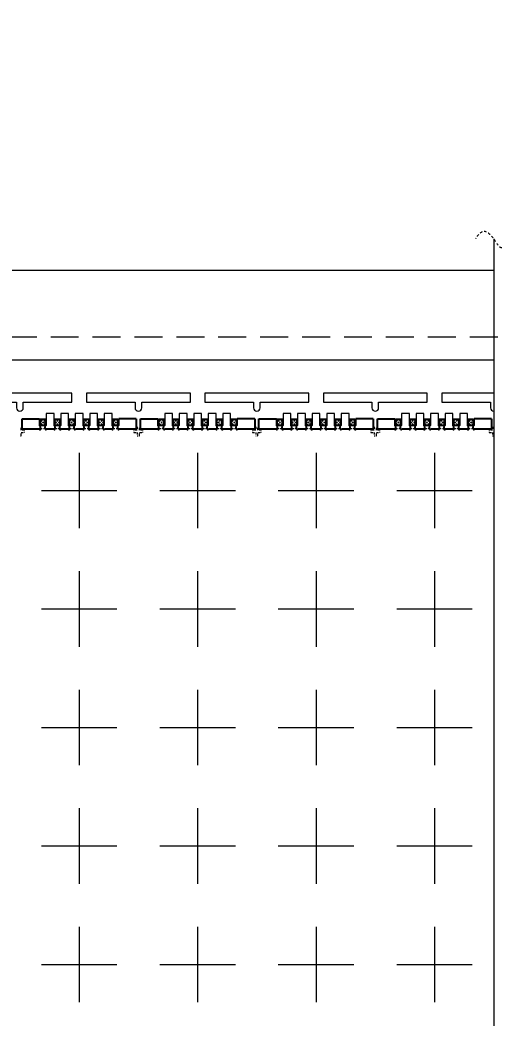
# Model space of a CAD drawing. Extents: x 2505 to 2922, y -308 to -10.
# Drawn here: x 2656.03 to 2677.24, y -107.79 to -63.16 of the extents above; entities that cross this region are included whole.
import ezdxf

# ---------------------------------------------------------------- set-up
doc = ezdxf.new("R2010")
doc.units = 0
doc.header["$LTSCALE"] = 5
doc.header["$MEASUREMENT"] = 0
for name, pattern in [('CENTER', [2, 1.25, -0.25, 0.25, -0.25]), ('HIDDEN', [0.375, 0.25, -0.125]), ('HIDDEN2', [4.7625, 3.175, -1.5875])]:
    doc.linetypes.add(name, pattern=pattern)
doc.layers.get('0').update_dxf_attribs({"linetype": 'CONTINUOUS'})
for name, color, linetype in [('1', 7, 'CONTINUOUS'), ('1D', 4, 'CONTINUOUS'), ('PLATING', 3, 'CONTINUOUS'), ('中心线', 1, 'CENTER')]:
    doc.layers.add(name, color=color, linetype=linetype)

msp = doc.modelspace()

# ---------------------------------------------------------------- hatches: boundary and pattern name
at = {"layer": 'PLATING', "lineweight": -3}
h = msp.add_hatch(dxfattribs=at)
h.set_pattern_fill('CROSS', color=3, scale=0.1)
h.set_pattern_definition([(315, (166.32963, -128.79987), (-0.070710678, -0.070710678), [0.05, -0.05]), (225, (166.36498, -128.79987), (-0.070710678, 0.070710678), [0.05, -0.05])])
h.paths.add_polyline_path([(2658.229, -81.0245), (2658.229, -81.2745), (2658.479, -81.2745), (2658.479, -81.0245)])
h.paths.add_polyline_path([(2657.579, -81.0245), (2657.579, -81.2745), (2657.829, -81.2745), (2657.829, -81.0245)])
h.paths.add_polyline_path([(2659.529, -81.0245), (2659.529, -81.2745), (2659.779, -81.2745), (2659.779, -81.0245)])
h.paths.add_polyline_path([(2656.929, -81.0245), (2656.929, -81.2745), (2657.179, -81.2745), (2657.179, -81.0245)])
h.paths.add_polyline_path([(2660.179, -81.0245), (2660.179, -81.2745), (2660.429, -81.2745), (2660.429, -81.0245)])
h.paths.add_polyline_path([(2658.879, -81.0245), (2658.879, -81.2745), (2659.129, -81.2745), (2659.129, -81.0245)])
h = msp.add_hatch(dxfattribs=at)
h.set_pattern_fill('CROSS', color=3, scale=0.1)
h.set_pattern_definition([(315, (171.62963, -128.79987), (-0.070710678, -0.070710678), [0.05, -0.05]), (225, (171.66498, -128.79987), (-0.070710678, 0.070710678), [0.05, -0.05])])
h.paths.add_polyline_path([(2663.529, -81.0245), (2663.529, -81.2745), (2663.779, -81.2745), (2663.779, -81.0245)])
h.paths.add_polyline_path([(2662.879, -81.0245), (2662.879, -81.2745), (2663.129, -81.2745), (2663.129, -81.0245)])
h.paths.add_polyline_path([(2664.829, -81.0245), (2664.829, -81.2745), (2665.079, -81.2745), (2665.079, -81.0245)])
h.paths.add_polyline_path([(2662.229, -81.0245), (2662.229, -81.2745), (2662.479, -81.2745), (2662.479, -81.0245)])
h.paths.add_polyline_path([(2665.479, -81.0245), (2665.479, -81.2745), (2665.729, -81.2745), (2665.729, -81.0245)])
h.paths.add_polyline_path([(2664.179, -81.0245), (2664.179, -81.2745), (2664.429, -81.2745), (2664.429, -81.0245)])
h = msp.add_hatch(dxfattribs=at)
h.set_pattern_fill('CROSS', color=3, scale=0.1)
h.set_pattern_definition([(315, (176.92963, -128.79987), (-0.070710678, -0.070710678), [0.05, -0.05]), (225, (176.96498, -128.79987), (-0.070710678, 0.070710678), [0.05, -0.05])])
h.paths.add_polyline_path([(2668.829, -81.0245), (2668.829, -81.2745), (2669.079, -81.2745), (2669.079, -81.0245)])
h.paths.add_polyline_path([(2668.179, -81.0245), (2668.179, -81.2745), (2668.429, -81.2745), (2668.429, -81.0245)])
h.paths.add_polyline_path([(2670.129, -81.0245), (2670.129, -81.2745), (2670.379, -81.2745), (2670.379, -81.0245)])
h.paths.add_polyline_path([(2667.529, -81.0245), (2667.529, -81.2745), (2667.779, -81.2745), (2667.779, -81.0245)])
h.paths.add_polyline_path([(2670.779, -81.0245), (2670.779, -81.2745), (2671.029, -81.2745), (2671.029, -81.0245)])
h.paths.add_polyline_path([(2669.479, -81.0245), (2669.479, -81.2745), (2669.729, -81.2745), (2669.729, -81.0245)])
h = msp.add_hatch(dxfattribs=at)
h.set_pattern_fill('CROSS', color=3, scale=0.1)
h.set_pattern_definition([(315, (182.22963, -128.79987), (-0.070710678, -0.070710678), [0.05, -0.05]), (225, (182.26498, -128.79987), (-0.070710678, 0.070710678), [0.05, -0.05])])
h.paths.add_polyline_path([(2674.129, -81.0245), (2674.129, -81.2745), (2674.379, -81.2745), (2674.379, -81.0245)])
h.paths.add_polyline_path([(2673.479, -81.0245), (2673.479, -81.2745), (2673.729, -81.2745), (2673.729, -81.0245)])
h.paths.add_polyline_path([(2675.429, -81.0245), (2675.429, -81.2745), (2675.679, -81.2745), (2675.679, -81.0245)])
h.paths.add_polyline_path([(2672.829, -81.0245), (2672.829, -81.2745), (2673.079, -81.2745), (2673.079, -81.0245)])
h.paths.add_polyline_path([(2676.079, -81.0245), (2676.079, -81.2745), (2676.329, -81.2745), (2676.329, -81.0245)])
h.paths.add_polyline_path([(2674.779, -81.0245), (2674.779, -81.2745), (2675.029, -81.2745), (2675.029, -81.0245)])

# ---------------------------------------------------------------- linework, layer by layer
at = {"color": 6, "lineweight": 0}
msp.add_line((2677.229, -72.9422, -0.0325), (2677.229, -154.1903, -0.0325), dxfattribs=at)
for p, q in [((2656.124, -80.9995, -0.0325), (2656.904, -80.9995, -0.0325)), ((2661.234, -80.9995, -0.0325), (2660.454, -80.9995, -0.0325)), ((2661.424, -80.9995, -0.0325), (2662.204, -80.9995, -0.0325)), ((2666.534, -80.9995, -0.0325), (2665.754, -80.9995, -0.0325)), ((2666.724, -80.9995, -0.0325), (2667.504, -80.9995, -0.0325)), ((2671.834, -80.9995, -0.0325), (2671.054, -80.9995, -0.0325)), ((2672.024, -80.9995, -0.0325), (2672.804, -80.9995, -0.0325)), ((2677.134, -80.9995, -0.0325), (2676.354, -80.9995, -0.0325)), ((2656.949, -81.4545, -0.0325), (2656.949, -81.3495, -0.0325)), ((2657.159, -81.4545, -0.0325), (2657.159, -81.3495, -0.0325)), ((2657.599, -81.4545, -0.0325), (2657.599, -81.3495, -0.0325)), ((2657.809, -81.4545, -0.0325), (2657.809, -81.3495, -0.0325)), ((2658.249, -81.4545, -0.0325), (2658.249, -81.3495, -0.0325)), ((2658.459, -81.4545, -0.0325), (2658.459, -81.3495, -0.0325)), ((2658.899, -81.4545, -0.0325), (2658.899, -81.3495, -0.0325)), ((2659.109, -81.4545, -0.0325), (2659.109, -81.3495, -0.0325)), ((2659.549, -81.4545, -0.0325), (2659.549, -81.3495, -0.0325)), ((2659.759, -81.4545, -0.0325), (2659.759, -81.3495, -0.0325)), ((2660.199, -81.4545, -0.0325), (2660.199, -81.3495, -0.0325)), ((2660.409, -81.4545, -0.0325), (2660.409, -81.3495, -0.0325)), ((2662.249, -81.4545, -0.0325), (2662.249, -81.3495, -0.0325)), ((2662.459, -81.4545, -0.0325), (2662.459, -81.3495, -0.0325)), ((2662.899, -81.4545, -0.0325), (2662.899, -81.3495, -0.0325)), ((2663.109, -81.4545, -0.0325), (2663.109, -81.3495, -0.0325)), ((2663.549, -81.4545, -0.0325), (2663.549, -81.3495, -0.0325)), ((2663.759, -81.4545, -0.0325), (2663.759, -81.3495, -0.0325)), ((2664.199, -81.4545, -0.0325), (2664.199, -81.3495, -0.0325)), ((2664.409, -81.4545, -0.0325), (2664.409, -81.3495, -0.0325)), ((2664.849, -81.4545, -0.0325), (2664.849, -81.3495, -0.0325)), ((2665.059, -81.4545, -0.0325), (2665.059, -81.3495, -0.0325)), ((2665.499, -81.4545, -0.0325), (2665.499, -81.3495, -0.0325)), ((2665.709, -81.4545, -0.0325), (2665.709, -81.3495, -0.0325)), ((2667.549, -81.4545, -0.0325), (2667.549, -81.3495, -0.0325)), ((2667.759, -81.4545, -0.0325), (2667.759, -81.3495, -0.0325)), ((2668.199, -81.4545, -0.0325), (2668.199, -81.3495, -0.0325)), ((2668.409, -81.4545, -0.0325), (2668.409, -81.3495, -0.0325)), ((2668.849, -81.4545, -0.0325), (2668.849, -81.3495, -0.0325)), ((2669.059, -81.4545, -0.0325), (2669.059, -81.3495, -0.0325)), ((2669.499, -81.4545, -0.0325), (2669.499, -81.3495, -0.0325)), ((2669.709, -81.4545, -0.0325), (2669.709, -81.3495, -0.0325)), ((2670.149, -81.4545, -0.0325), (2670.149, -81.3495, -0.0325)), ((2670.359, -81.4545, -0.0325), (2670.359, -81.3495, -0.0325)), ((2670.799, -81.4545, -0.0325), (2670.799, -81.3495, -0.0325)), ((2671.009, -81.4545, -0.0325), (2671.009, -81.3495, -0.0325)), ((2672.849, -81.4545, -0.0325), (2672.849, -81.3495, -0.0325)), ((2673.059, -81.4545, -0.0325), (2673.059, -81.3495, -0.0325)), ((2673.499, -81.4545, -0.0325), (2673.499, -81.3495, -0.0325)), ((2673.709, -81.4545, -0.0325), (2673.709, -81.3495, -0.0325)), ((2674.149, -81.4545, -0.0325), (2674.149, -81.3495, -0.0325)), ((2674.359, -81.4545, -0.0325), (2674.359, -81.3495, -0.0325)), ((2674.799, -81.4545, -0.0325), (2674.799, -81.3495, -0.0325)), ((2675.009, -81.4545, -0.0325), (2675.009, -81.3495, -0.0325)), ((2675.449, -81.4545, -0.0325), (2675.449, -81.3495, -0.0325)), ((2675.659, -81.4545, -0.0325), (2675.659, -81.3495, -0.0325)), ((2676.099, -81.4545, -0.0325), (2676.099, -81.3495, -0.0325)), ((2676.309, -81.4545, -0.0325), (2676.309, -81.3495, -0.0325))]:
    msp.add_line(p, q)
at = {"lineweight": 0, "elevation": -0.0325}
for points in [[(2677.229, -152.3495), (2601.729, -152.3495), (2600.729, -151.3495), (2600.729, -140.8495), (2601.329, -140.8495, 0.4142136), (2601.729, -140.4495), (2601.729, -121.2495, 0.4142136), (2601.329, -120.8495), (2600.729, -120.8495), (2600.729, -105.8495), (2601.329, -105.8495, 0.4142136), (2601.729, -105.4495), (2601.729, -86.2495, 0.4142136), (2601.329, -85.8495), (2600.729, -85.8495), (2600.729, -75.3495), (2601.729, -74.3495), (2677.229, -74.3495)], [(2677.229, -79.8495), (2674.904, -79.8495), (2674.904, -80.2495), (2677.079, -80.2495), (2677.079, -80.5045, 0.4142136), (2677.229, -80.6545, 0.4142136)]]:
    msp.add_lwpolyline(points, format="xyb", dxfattribs=at)
at = {"color": 1, "lineweight": 0, "elevation": -0.0325}
msp.add_lwpolyline([(2677.229, -148.3495), (2605.229, -148.3495), (2605.229, -78.3495), (2677.229, -78.3495)], dxfattribs=at)
at = {"lineweight": 0, "elevation": -0.0325}
for points in [[(2655.879, -80.5045, 1), (2656.179, -80.5045), (2656.179, -80.2495), (2658.354, -80.2495), (2658.354, -79.8495), (2653.704, -79.8495), (2653.704, -80.2495), (2655.879, -80.2495)], [(2661.179, -80.5045, 1), (2661.479, -80.5045), (2661.479, -80.2495), (2663.654, -80.2495), (2663.654, -79.8495), (2659.004, -79.8495), (2659.004, -80.2495), (2661.179, -80.2495)], [(2666.479, -80.5045, 1), (2666.779, -80.5045), (2666.779, -80.2495), (2668.954, -80.2495), (2668.954, -79.8495), (2664.304, -79.8495), (2664.304, -80.2495), (2666.479, -80.2495)], [(2671.779, -80.5045, 1), (2672.079, -80.5045), (2672.079, -80.2495), (2674.254, -80.2495), (2674.254, -79.8495), (2669.604, -79.8495), (2669.604, -80.2495), (2671.779, -80.2495)]]:
    msp.add_lwpolyline(points, format="xyb", close=True, dxfattribs=at)
at = {"elevation": -0.0325}
for points in [[(2656.899, -81.4545), (2656.124, -81.4545), (2656.124, -80.9995)], [(2661.234, -80.9995), (2661.234, -81.4545), (2660.459, -81.4545)], [(2662.199, -81.4545), (2661.424, -81.4545), (2661.424, -80.9995)], [(2666.534, -80.9995), (2666.534, -81.4545), (2665.759, -81.4545)], [(2667.499, -81.4545), (2666.724, -81.4545), (2666.724, -80.9995)], [(2671.834, -80.9995), (2671.834, -81.4545), (2671.059, -81.4545)], [(2672.799, -81.4545), (2672.024, -81.4545), (2672.024, -80.9995)], [(2677.134, -80.9995), (2677.134, -81.4545), (2676.359, -81.4545)], [(2657.549, -81.4545), (2657.209, -81.4545)], [(2658.199, -81.4545), (2657.859, -81.4545)], [(2658.849, -81.4545), (2658.509, -81.4545)], [(2659.499, -81.4545), (2659.159, -81.4545)], [(2660.149, -81.4545), (2659.809, -81.4545)], [(2662.849, -81.4545), (2662.509, -81.4545)], [(2663.499, -81.4545), (2663.159, -81.4545)], [(2664.149, -81.4545), (2663.809, -81.4545)], [(2664.799, -81.4545), (2664.459, -81.4545)], [(2665.449, -81.4545), (2665.109, -81.4545)], [(2668.149, -81.4545), (2667.809, -81.4545)], [(2668.799, -81.4545), (2668.459, -81.4545)], [(2669.449, -81.4545), (2669.109, -81.4545)], [(2670.099, -81.4545), (2669.759, -81.4545)], [(2670.749, -81.4545), (2670.409, -81.4545)], [(2673.449, -81.4545), (2673.109, -81.4545)], [(2674.099, -81.4545), (2673.759, -81.4545)], [(2674.749, -81.4545), (2674.409, -81.4545)], [(2675.399, -81.4545), (2675.059, -81.4545)], [(2676.049, -81.4545), (2675.709, -81.4545)]]:
    msp.add_lwpolyline(points, dxfattribs=at)
for centre in [(2656.924, -81.4545, -0.0325), (2657.184, -81.4545, -0.0325), (2657.574, -81.4545, -0.0325), (2657.834, -81.4545, -0.0325), (2658.224, -81.4545, -0.0325), (2658.484, -81.4545, -0.0325), (2658.874, -81.4545, -0.0325), (2659.134, -81.4545, -0.0325), (2659.524, -81.4545, -0.0325), (2659.784, -81.4545, -0.0325), (2660.174, -81.4545, -0.0325), (2660.434, -81.4545, -0.0325), (2662.224, -81.4545, -0.0325), (2662.484, -81.4545, -0.0325), (2662.874, -81.4545, -0.0325), (2663.134, -81.4545, -0.0325), (2663.524, -81.4545, -0.0325), (2663.784, -81.4545, -0.0325), (2664.174, -81.4545, -0.0325), (2664.434, -81.4545, -0.0325), (2664.824, -81.4545, -0.0325), (2665.084, -81.4545, -0.0325), (2665.474, -81.4545, -0.0325), (2665.734, -81.4545, -0.0325), (2667.524, -81.4545, -0.0325), (2667.784, -81.4545, -0.0325), (2668.174, -81.4545, -0.0325), (2668.434, -81.4545, -0.0325), (2668.824, -81.4545, -0.0325), (2669.084, -81.4545, -0.0325), (2669.474, -81.4545, -0.0325), (2669.734, -81.4545, -0.0325), (2670.124, -81.4545, -0.0325), (2670.384, -81.4545, -0.0325), (2670.774, -81.4545, -0.0325), (2671.034, -81.4545, -0.0325), (2672.824, -81.4545, -0.0325), (2673.084, -81.4545, -0.0325), (2673.474, -81.4545, -0.0325), (2673.734, -81.4545, -0.0325), (2674.124, -81.4545, -0.0325), (2674.384, -81.4545, -0.0325), (2674.774, -81.4545, -0.0325), (2675.034, -81.4545, -0.0325), (2675.424, -81.4545, -0.0325), (2675.684, -81.4545, -0.0325), (2676.074, -81.4545, -0.0325), (2676.334, -81.4545, -0.0325)]:
    msp.add_arc(centre, 0.025, 180, 360)
at = {"layer": '1', "color": 0, "lineweight": 0}
for p, q in [((2657.204, -80.7495, -0.0325), (2657.204, -81.2995, -0.0325)), ((2657.554, -80.7495, -0.0325), (2657.204, -80.7495, -0.0325)), ((2657.554, -81.2995, -0.0325), (2657.554, -80.7495, -0.0325)), ((2657.854, -80.7495, -0.0325), (2657.854, -81.2995, -0.0325)), ((2658.204, -80.7495, -0.0325), (2657.854, -80.7495, -0.0325)), ((2658.204, -81.2995, -0.0325), (2658.204, -80.7495, -0.0325)), ((2658.504, -80.7495, -0.0325), (2658.504, -81.2995, -0.0325)), ((2658.854, -80.7495, -0.0325), (2658.504, -80.7495, -0.0325)), ((2658.854, -81.2995, -0.0325), (2658.854, -80.7495, -0.0325)), ((2659.154, -80.7495, -0.0325), (2659.154, -81.2995, -0.0325)), ((2659.504, -80.7495, -0.0325), (2659.154, -80.7495, -0.0325)), ((2659.504, -81.2995, -0.0325), (2659.504, -80.7495, -0.0325)), ((2659.804, -80.7495, -0.0325), (2659.804, -81.2995, -0.0325)), ((2660.154, -80.7495, -0.0325), (2659.804, -80.7495, -0.0325)), ((2660.154, -81.2995, -0.0325), (2660.154, -80.7495, -0.0325)), ((2662.504, -80.7495, -0.0325), (2662.504, -81.2995, -0.0325)), ((2662.854, -80.7495, -0.0325), (2662.504, -80.7495, -0.0325)), ((2662.854, -81.2995, -0.0325), (2662.854, -80.7495, -0.0325)), ((2663.154, -80.7495, -0.0325), (2663.154, -81.2995, -0.0325)), ((2663.504, -80.7495, -0.0325), (2663.154, -80.7495, -0.0325)), ((2663.504, -81.2995, -0.0325), (2663.504, -80.7495, -0.0325)), ((2663.804, -80.7495, -0.0325), (2663.804, -81.2995, -0.0325)), ((2664.154, -80.7495, -0.0325), (2663.804, -80.7495, -0.0325)), ((2664.154, -81.2995, -0.0325), (2664.154, -80.7495, -0.0325)), ((2664.454, -80.7495, -0.0325), (2664.454, -81.2995, -0.0325)), ((2664.804, -80.7495, -0.0325), (2664.454, -80.7495, -0.0325)), ((2664.804, -81.2995, -0.0325), (2664.804, -80.7495, -0.0325)), ((2665.104, -80.7495, -0.0325), (2665.104, -81.2995, -0.0325)), ((2665.454, -80.7495, -0.0325), (2665.104, -80.7495, -0.0325)), ((2665.454, -81.2995, -0.0325), (2665.454, -80.7495, -0.0325)), ((2667.804, -80.7495, -0.0325), (2667.804, -81.2995, -0.0325)), ((2668.154, -80.7495, -0.0325), (2667.804, -80.7495, -0.0325)), ((2668.154, -81.2995, -0.0325), (2668.154, -80.7495, -0.0325)), ((2668.454, -80.7495, -0.0325), (2668.454, -81.2995, -0.0325)), ((2668.804, -80.7495, -0.0325), (2668.454, -80.7495, -0.0325)), ((2668.804, -81.2995, -0.0325), (2668.804, -80.7495, -0.0325)), ((2669.104, -80.7495, -0.0325), (2669.104, -81.2995, -0.0325)), ((2669.454, -80.7495, -0.0325), (2669.104, -80.7495, -0.0325)), ((2669.454, -81.2995, -0.0325), (2669.454, -80.7495, -0.0325)), ((2669.754, -80.7495, -0.0325), (2669.754, -81.2995, -0.0325)), ((2670.104, -80.7495, -0.0325), (2669.754, -80.7495, -0.0325)), ((2670.104, -81.2995, -0.0325), (2670.104, -80.7495, -0.0325)), ((2670.404, -80.7495, -0.0325), (2670.404, -81.2995, -0.0325)), ((2670.754, -80.7495, -0.0325), (2670.404, -80.7495, -0.0325)), ((2670.754, -81.2995, -0.0325), (2670.754, -80.7495, -0.0325)), ((2673.104, -80.7495, -0.0325), (2673.104, -81.2995, -0.0325)), ((2673.454, -80.7495, -0.0325), (2673.104, -80.7495, -0.0325)), ((2673.454, -81.2995, -0.0325), (2673.454, -80.7495, -0.0325)), ((2673.754, -80.7495, -0.0325), (2673.754, -81.2995, -0.0325)), ((2674.104, -80.7495, -0.0325), (2673.754, -80.7495, -0.0325)), ((2674.104, -81.2995, -0.0325), (2674.104, -80.7495, -0.0325)), ((2674.404, -80.7495, -0.0325), (2674.404, -81.2995, -0.0325)), ((2674.754, -80.7495, -0.0325), (2674.404, -80.7495, -0.0325)), ((2674.754, -81.2995, -0.0325), (2674.754, -80.7495, -0.0325)), ((2675.054, -80.7495, -0.0325), (2675.054, -81.2995, -0.0325)), ((2675.404, -80.7495, -0.0325), (2675.054, -80.7495, -0.0325)), ((2675.404, -81.2995, -0.0325), (2675.404, -80.7495, -0.0325)), ((2675.704, -80.7495, -0.0325), (2675.704, -81.2995, -0.0325)), ((2676.054, -80.7495, -0.0325), (2675.704, -80.7495, -0.0325)), ((2676.054, -81.2995, -0.0325), (2676.054, -80.7495, -0.0325)), ((2656.904, -81.2995, -0.0325), (2656.904, -80.9995, -0.0325)), ((2660.454, -80.9995, -0.0325), (2660.454, -81.2995, -0.0325)), ((2662.204, -81.2995, -0.0325), (2662.204, -80.9995, -0.0325)), ((2665.754, -80.9995, -0.0325), (2665.754, -81.2995, -0.0325)), ((2667.504, -81.2995, -0.0325), (2667.504, -80.9995, -0.0325)), ((2671.054, -80.9995, -0.0325), (2671.054, -81.2995, -0.0325)), ((2672.804, -81.2995, -0.0325), (2672.804, -80.9995, -0.0325)), ((2676.354, -80.9995, -0.0325), (2676.354, -81.2995, -0.0325)), ((2656.949, -81.3495, -0.0325), (2656.904, -81.2995, -0.0325)), ((2657.159, -81.3495, -0.0325), (2657.204, -81.2995, -0.0325)), ((2657.599, -81.3495, -0.0325), (2657.554, -81.2995, -0.0325)), ((2657.809, -81.3495, -0.0325), (2657.854, -81.2995, -0.0325)), ((2658.249, -81.3495, -0.0325), (2658.204, -81.2995, -0.0325)), ((2658.459, -81.3495, -0.0325), (2658.504, -81.2995, -0.0325)), ((2658.899, -81.3495, -0.0325), (2658.854, -81.2995, -0.0325)), ((2659.109, -81.3495, -0.0325), (2659.154, -81.2995, -0.0325)), ((2659.549, -81.3495, -0.0325), (2659.504, -81.2995, -0.0325)), ((2659.759, -81.3495, -0.0325), (2659.804, -81.2995, -0.0325)), ((2660.199, -81.3495, -0.0325), (2660.154, -81.2995, -0.0325)), ((2660.409, -81.3495, -0.0325), (2660.454, -81.2995, -0.0325)), ((2662.249, -81.3495, -0.0325), (2662.204, -81.2995, -0.0325)), ((2662.459, -81.3495, -0.0325), (2662.504, -81.2995, -0.0325)), ((2662.899, -81.3495, -0.0325), (2662.854, -81.2995, -0.0325)), ((2663.109, -81.3495, -0.0325), (2663.154, -81.2995, -0.0325)), ((2663.549, -81.3495, -0.0325), (2663.504, -81.2995, -0.0325)), ((2663.759, -81.3495, -0.0325), (2663.804, -81.2995, -0.0325)), ((2664.199, -81.3495, -0.0325), (2664.154, -81.2995, -0.0325)), ((2664.409, -81.3495, -0.0325), (2664.454, -81.2995, -0.0325)), ((2664.849, -81.3495, -0.0325), (2664.804, -81.2995, -0.0325)), ((2665.059, -81.3495, -0.0325), (2665.104, -81.2995, -0.0325)), ((2665.499, -81.3495, -0.0325), (2665.454, -81.2995, -0.0325)), ((2665.709, -81.3495, -0.0325), (2665.754, -81.2995, -0.0325)), ((2667.549, -81.3495, -0.0325), (2667.504, -81.2995, -0.0325)), ((2667.759, -81.3495, -0.0325), (2667.804, -81.2995, -0.0325)), ((2668.199, -81.3495, -0.0325), (2668.154, -81.2995, -0.0325)), ((2668.409, -81.3495, -0.0325), (2668.454, -81.2995, -0.0325)), ((2668.849, -81.3495, -0.0325), (2668.804, -81.2995, -0.0325)), ((2669.059, -81.3495, -0.0325), (2669.104, -81.2995, -0.0325)), ((2669.499, -81.3495, -0.0325), (2669.454, -81.2995, -0.0325)), ((2669.709, -81.3495, -0.0325), (2669.754, -81.2995, -0.0325)), ((2670.149, -81.3495, -0.0325), (2670.104, -81.2995, -0.0325)), ((2670.359, -81.3495, -0.0325), (2670.404, -81.2995, -0.0325)), ((2670.799, -81.3495, -0.0325), (2670.754, -81.2995, -0.0325)), ((2671.009, -81.3495, -0.0325), (2671.054, -81.2995, -0.0325)), ((2672.849, -81.3495, -0.0325), (2672.804, -81.2995, -0.0325)), ((2673.059, -81.3495, -0.0325), (2673.104, -81.2995, -0.0325)), ((2673.499, -81.3495, -0.0325), (2673.454, -81.2995, -0.0325)), ((2673.709, -81.3495, -0.0325), (2673.754, -81.2995, -0.0325)), ((2674.149, -81.3495, -0.0325), (2674.104, -81.2995, -0.0325)), ((2674.359, -81.3495, -0.0325), (2674.404, -81.2995, -0.0325)), ((2674.799, -81.3495, -0.0325), (2674.754, -81.2995, -0.0325)), ((2675.009, -81.3495, -0.0325), (2675.054, -81.2995, -0.0325)), ((2675.449, -81.3495, -0.0325), (2675.404, -81.2995, -0.0325)), ((2675.659, -81.3495, -0.0325), (2675.704, -81.2995, -0.0325)), ((2676.099, -81.3495, -0.0325), (2676.054, -81.2995, -0.0325)), ((2676.309, -81.3495, -0.0325), (2676.354, -81.2995, -0.0325))]:
    msp.add_line(p, q, dxfattribs=at)
at = {"layer": '1D', "color": 4, "linetype": 'HIDDEN', "lineweight": 0}
msp.add_line((2681.155, -77.3495, -0.0325), (2600.729, -77.3495, -0.0325), dxfattribs=at)
at = {"layer": '1D', "color": 4, "linetype": 'HIDDEN', "lineweight": 0, "ltscale": 0.05, "elevation": -0.0325}
for points in [[(2656.054, -81.7495), (2656.079, -81.7495), (2656.079, -81.5995), (2656.229, -81.5995), (2656.229, -81.5745)], [(2656.229, -81.5245), (2656.229, -81.4995), (2656.079, -81.4995), (2656.079, -81.3495), (2656.124, -81.3495)], [(2661.234, -81.3495), (2661.279, -81.3495), (2661.279, -81.4995), (2661.129, -81.4995), (2661.129, -81.5245)], [(2661.129, -81.5745), (2661.129, -81.5995), (2661.279, -81.5995), (2661.279, -81.7495), (2661.304, -81.7495)], [(2661.354, -81.7495), (2661.379, -81.7495), (2661.379, -81.5995), (2661.529, -81.5995), (2661.529, -81.5745)], [(2661.529, -81.5245), (2661.529, -81.4995), (2661.379, -81.4995), (2661.379, -81.3495), (2661.424, -81.3495)], [(2666.534, -81.3495), (2666.579, -81.3495), (2666.579, -81.4995), (2666.429, -81.4995), (2666.429, -81.5245)], [(2666.429, -81.5745), (2666.429, -81.5995), (2666.579, -81.5995), (2666.579, -81.7495), (2666.604, -81.7495)], [(2666.654, -81.7495), (2666.679, -81.7495), (2666.679, -81.5995), (2666.829, -81.5995), (2666.829, -81.5745)], [(2666.829, -81.5245), (2666.829, -81.4995), (2666.679, -81.4995), (2666.679, -81.3495), (2666.724, -81.3495)], [(2671.834, -81.3495), (2671.879, -81.3495), (2671.879, -81.4995), (2671.729, -81.4995), (2671.729, -81.5245)], [(2671.729, -81.5745), (2671.729, -81.5995), (2671.879, -81.5995), (2671.879, -81.7495), (2671.904, -81.7495)], [(2671.954, -81.7495), (2671.979, -81.7495), (2671.979, -81.5995), (2672.129, -81.5995), (2672.129, -81.5745)], [(2672.129, -81.5245), (2672.129, -81.4995), (2671.979, -81.4995), (2671.979, -81.3495), (2672.024, -81.3495)], [(2677.134, -81.3495), (2677.179, -81.3495), (2677.179, -81.4995), (2677.029, -81.4995), (2677.029, -81.5245)], [(2677.029, -81.5745), (2677.029, -81.5995), (2677.179, -81.5995), (2677.179, -81.7495), (2677.204, -81.7495)]]:
    msp.add_lwpolyline(points, dxfattribs=at)
at = {"layer": '1D', "linetype": 'HIDDEN2', "lineweight": 13, "ltscale": 0.005, "elevation": -0.0325}
for points in [[(2656.949, -81.4295), (2657.029, -81.4295)], [(2657.079, -81.4295), (2657.159, -81.4295)], [(2657.599, -81.4295), (2657.679, -81.4295)], [(2657.729, -81.4295), (2657.809, -81.4295)], [(2658.249, -81.4295), (2658.329, -81.4295)], [(2658.379, -81.4295), (2658.459, -81.4295)], [(2658.899, -81.4295), (2658.979, -81.4295)], [(2659.029, -81.4295), (2659.109, -81.4295)], [(2659.549, -81.4295), (2659.629, -81.4295)], [(2659.679, -81.4295), (2659.759, -81.4295)], [(2660.199, -81.4295), (2660.279, -81.4295)], [(2660.329, -81.4295), (2660.409, -81.4295)], [(2662.249, -81.4295), (2662.329, -81.4295)], [(2662.379, -81.4295), (2662.459, -81.4295)], [(2662.899, -81.4295), (2662.979, -81.4295)], [(2663.029, -81.4295), (2663.109, -81.4295)], [(2663.549, -81.4295), (2663.629, -81.4295)], [(2663.679, -81.4295), (2663.759, -81.4295)], [(2664.199, -81.4295), (2664.279, -81.4295)], [(2664.329, -81.4295), (2664.409, -81.4295)], [(2664.849, -81.4295), (2664.929, -81.4295)], [(2664.979, -81.4295), (2665.059, -81.4295)], [(2665.499, -81.4295), (2665.579, -81.4295)], [(2665.629, -81.4295), (2665.709, -81.4295)], [(2667.549, -81.4295), (2667.629, -81.4295)], [(2667.679, -81.4295), (2667.759, -81.4295)], [(2668.199, -81.4295), (2668.279, -81.4295)], [(2668.329, -81.4295), (2668.409, -81.4295)], [(2668.849, -81.4295), (2668.929, -81.4295)], [(2668.979, -81.4295), (2669.059, -81.4295)], [(2669.499, -81.4295), (2669.579, -81.4295)], [(2669.629, -81.4295), (2669.709, -81.4295)], [(2670.149, -81.4295), (2670.229, -81.4295)], [(2670.279, -81.4295), (2670.359, -81.4295)], [(2670.799, -81.4295), (2670.879, -81.4295)], [(2670.929, -81.4295), (2671.009, -81.4295)], [(2672.849, -81.4295), (2672.929, -81.4295)], [(2672.979, -81.4295), (2673.059, -81.4295)], [(2673.499, -81.4295), (2673.579, -81.4295)], [(2673.629, -81.4295), (2673.709, -81.4295)], [(2674.149, -81.4295), (2674.229, -81.4295)], [(2674.279, -81.4295), (2674.359, -81.4295)], [(2674.799, -81.4295), (2674.879, -81.4295)], [(2674.929, -81.4295), (2675.009, -81.4295)], [(2675.449, -81.4295), (2675.529, -81.4295)], [(2675.579, -81.4295), (2675.659, -81.4295)], [(2676.099, -81.4295), (2676.179, -81.4295)], [(2676.229, -81.4295), (2676.309, -81.4295)]]:
    msp.add_lwpolyline(points, dxfattribs=at)
at = {"layer": '1D', "color": 4, "linetype": 'HIDDEN', "lineweight": 0, "ltscale": 0.05}
msp.add_spline([(2678.0076, -72.9422, -0.0325), (2677.5668, -73.3418, -0.0325), (2677.229, -72.9422, -0.0325), (2676.7519, -72.6196, -0.0325), (2676.4046, -72.9422, -0.0325)], degree=3, dxfattribs=at)
at = {"layer": 'PLATING', "color": 3, "lineweight": -3, "elevation": -0.0325}
for points in [[(2656.929, -81.2745), (2657.179, -81.2745), (2657.179, -81.0245), (2656.929, -81.0245)], [(2657.579, -81.2745), (2657.829, -81.2745), (2657.829, -81.0245), (2657.579, -81.0245)], [(2658.229, -81.2745), (2658.479, -81.2745), (2658.479, -81.0245), (2658.229, -81.0245)], [(2658.879, -81.2745), (2659.129, -81.2745), (2659.129, -81.0245), (2658.879, -81.0245)], [(2659.529, -81.2745), (2659.779, -81.2745), (2659.779, -81.0245), (2659.529, -81.0245)], [(2660.179, -81.2745), (2660.429, -81.2745), (2660.429, -81.0245), (2660.179, -81.0245)], [(2662.229, -81.2745), (2662.479, -81.2745), (2662.479, -81.0245), (2662.229, -81.0245)], [(2662.879, -81.2745), (2663.129, -81.2745), (2663.129, -81.0245), (2662.879, -81.0245)], [(2663.529, -81.2745), (2663.779, -81.2745), (2663.779, -81.0245), (2663.529, -81.0245)], [(2664.179, -81.2745), (2664.429, -81.2745), (2664.429, -81.0245), (2664.179, -81.0245)], [(2664.829, -81.2745), (2665.079, -81.2745), (2665.079, -81.0245), (2664.829, -81.0245)], [(2665.479, -81.2745), (2665.729, -81.2745), (2665.729, -81.0245), (2665.479, -81.0245)], [(2667.529, -81.2745), (2667.779, -81.2745), (2667.779, -81.0245), (2667.529, -81.0245)], [(2668.179, -81.2745), (2668.429, -81.2745), (2668.429, -81.0245), (2668.179, -81.0245)], [(2668.829, -81.2745), (2669.079, -81.2745), (2669.079, -81.0245), (2668.829, -81.0245)], [(2669.479, -81.2745), (2669.729, -81.2745), (2669.729, -81.0245), (2669.479, -81.0245)], [(2670.129, -81.2745), (2670.379, -81.2745), (2670.379, -81.0245), (2670.129, -81.0245)], [(2670.779, -81.2745), (2671.029, -81.2745), (2671.029, -81.0245), (2670.779, -81.0245)], [(2672.829, -81.2745), (2673.079, -81.2745), (2673.079, -81.0245), (2672.829, -81.0245)], [(2673.479, -81.2745), (2673.729, -81.2745), (2673.729, -81.0245), (2673.479, -81.0245)], [(2674.129, -81.2745), (2674.379, -81.2745), (2674.379, -81.0245), (2674.129, -81.0245)], [(2674.779, -81.2745), (2675.029, -81.2745), (2675.029, -81.0245), (2674.779, -81.0245)], [(2675.429, -81.2745), (2675.679, -81.2745), (2675.679, -81.0245), (2675.429, -81.0245)], [(2676.079, -81.2745), (2676.329, -81.2745), (2676.329, -81.0245), (2676.079, -81.0245)]]:
    msp.add_lwpolyline(points, close=True, dxfattribs=at)
at = {"layer": '中心线', "linetype": 'CENTER', "lineweight": 0}
for p, q in [((2658.679, -82.5087, -0.0325), (2658.679, -85.8902, -0.0325)), ((2663.979, -82.5087, -0.0325), (2663.979, -85.8902, -0.0325)), ((2669.279, -82.5087, -0.0325), (2669.279, -85.8902, -0.0325)), ((2674.579, -82.5087, -0.0325), (2674.579, -85.8902, -0.0325)), ((2656.9883, -84.1995, -0.0325), (2660.3698, -84.1995, -0.0325)), ((2662.2883, -84.1995, -0.0325), (2665.6698, -84.1995, -0.0325)), ((2667.5883, -84.1995, -0.0325), (2670.9698, -84.1995, -0.0325)), ((2672.8883, -84.1995, -0.0325), (2676.2698, -84.1995, -0.0325)), ((2658.679, -87.8087, -0.0325), (2658.679, -91.1902, -0.0325)), ((2663.979, -87.8087, -0.0325), (2663.979, -91.1902, -0.0325)), ((2669.279, -87.8087, -0.0325), (2669.279, -91.1902, -0.0325)), ((2674.579, -87.8087, -0.0325), (2674.579, -91.1902, -0.0325)), ((2656.9883, -89.4995, -0.0325), (2660.3698, -89.4995, -0.0325)), ((2662.2883, -89.4995, -0.0325), (2665.6698, -89.4995, -0.0325)), ((2667.5883, -89.4995, -0.0325), (2670.9698, -89.4995, -0.0325)), ((2672.8883, -89.4995, -0.0325), (2676.2698, -89.4995, -0.0325)), ((2658.679, -93.1087, -0.0325), (2658.679, -96.4902, -0.0325)), ((2663.979, -93.1087, -0.0325), (2663.979, -96.4902, -0.0325)), ((2669.279, -93.1087, -0.0325), (2669.279, -96.4902, -0.0325)), ((2674.579, -93.1087, -0.0325), (2674.579, -96.4902, -0.0325)), ((2656.9883, -94.7995, -0.0325), (2660.3698, -94.7995, -0.0325)), ((2662.2883, -94.7995, -0.0325), (2665.6698, -94.7995, -0.0325)), ((2667.5883, -94.7995, -0.0325), (2670.9698, -94.7995, -0.0325)), ((2672.8883, -94.7995, -0.0325), (2676.2698, -94.7995, -0.0325)), ((2658.679, -98.4087, -0.0325), (2658.679, -101.7902, -0.0325)), ((2663.979, -98.4087, -0.0325), (2663.979, -101.7902, -0.0325)), ((2669.279, -98.4087, -0.0325), (2669.279, -101.7902, -0.0325)), ((2674.579, -98.4087, -0.0325), (2674.579, -101.7902, -0.0325)), ((2656.9883, -100.0995, -0.0325), (2660.3698, -100.0995, -0.0325)), ((2662.2883, -100.0995, -0.0325), (2665.6698, -100.0995, -0.0325)), ((2667.5883, -100.0995, -0.0325), (2670.9698, -100.0995, -0.0325)), ((2672.8883, -100.0995, -0.0325), (2676.2698, -100.0995, -0.0325)), ((2658.679, -103.7087, -0.0325), (2658.679, -107.0902, -0.0325)), ((2663.979, -103.7087, -0.0325), (2663.979, -107.0902, -0.0325)), ((2669.279, -103.7087, -0.0325), (2669.279, -107.0902, -0.0325)), ((2674.579, -103.7087, -0.0325), (2674.579, -107.0902, -0.0325)), ((2656.9883, -105.3995, -0.0325), (2660.3698, -105.3995, -0.0325)), ((2662.2883, -105.3995, -0.0325), (2665.6698, -105.3995, -0.0325)), ((2667.5883, -105.3995, -0.0325), (2670.9698, -105.3995, -0.0325)), ((2672.8883, -105.3995, -0.0325), (2676.2698, -105.3995, -0.0325))]:
    msp.add_line(p, q, dxfattribs=at)

doc.saveas('drawing.dxf')
